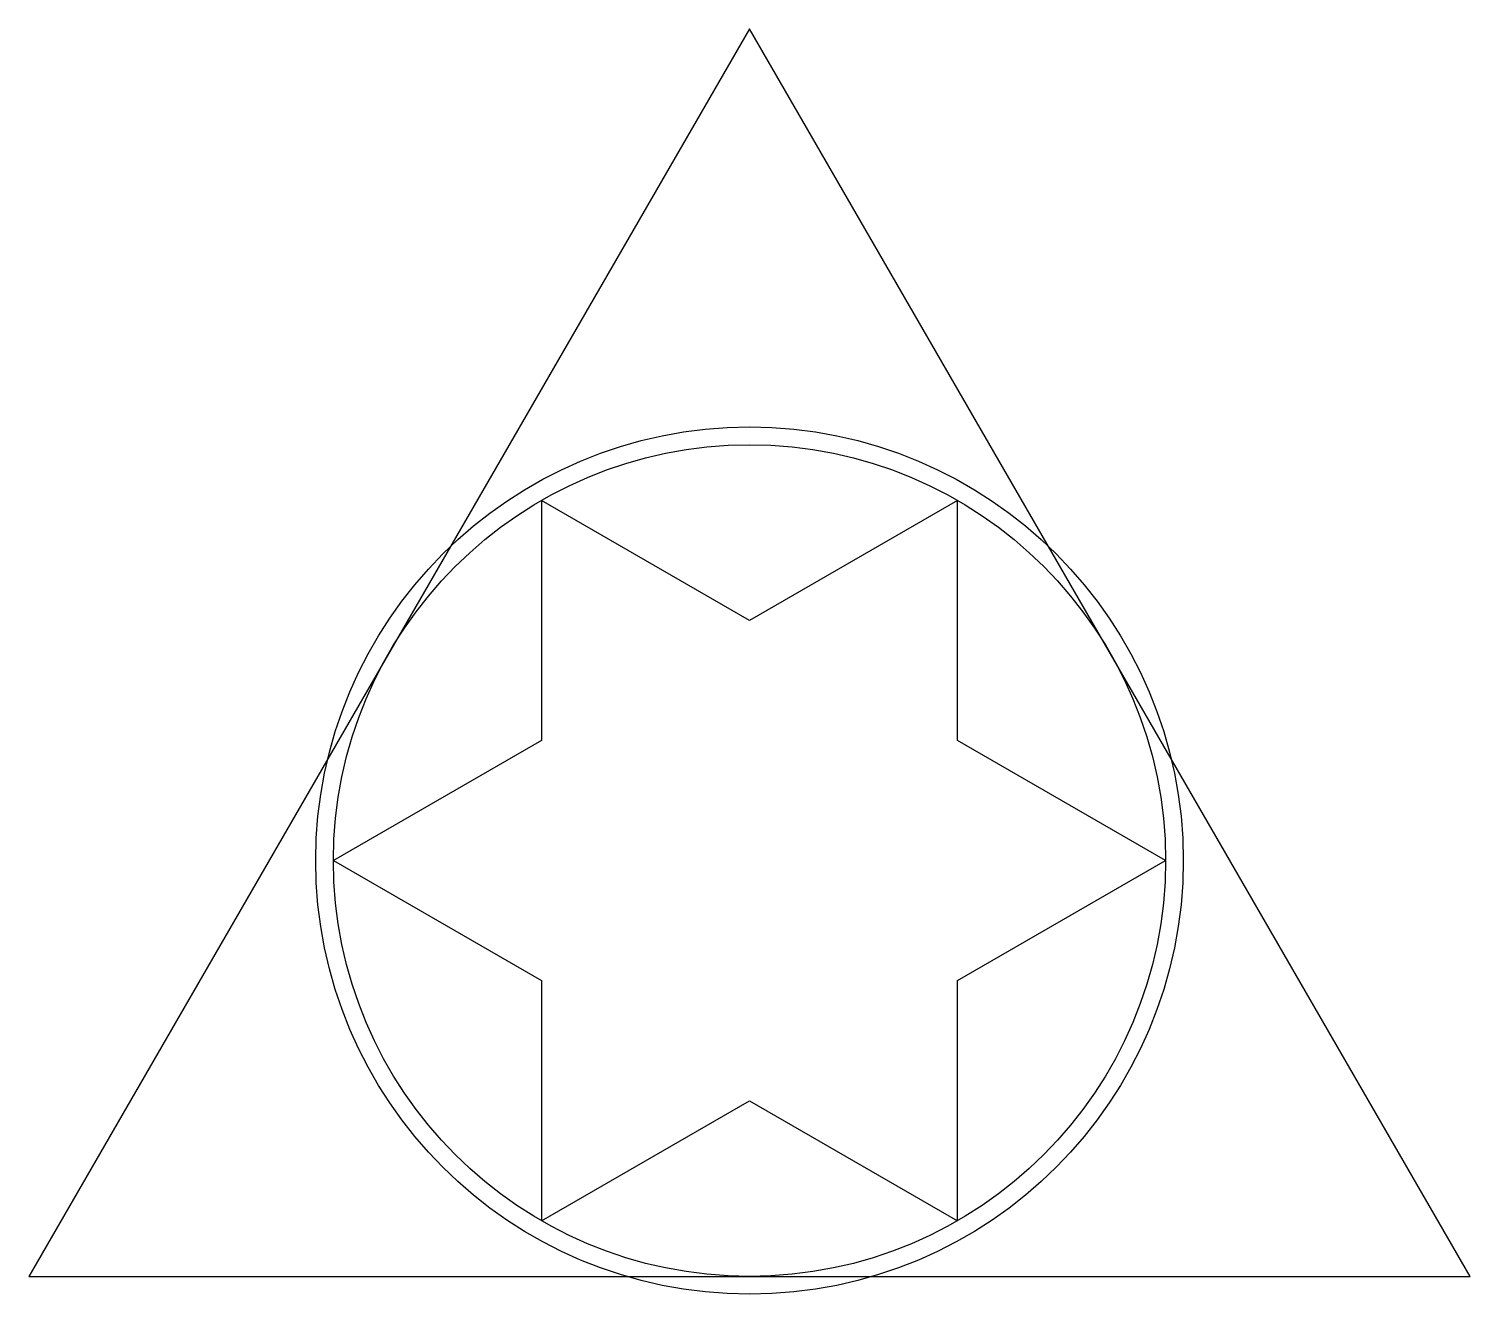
# Model space of a CAD drawing. Header units: feet. Extents: x -0.87 to 0.87, y -0.52 to 1.
import ezdxf

# ---------------------------------------------------------------- set-up
doc = ezdxf.new("R2010")
doc.units = ezdxf.units.FT
doc.header["$MEASUREMENT"] = 0
doc.layers.add('3DFACE', color=7, linetype='Continuous')

msp = doc.modelspace()

# ---------------------------------------------------------------- linework, layer by layer
for points, elevation in [([(0, 1), (-0.866, -0.5), (0.866, -0.5)], 0.99), ([(-0.25, 0.433), (-0.25, 0.1443), (-0.5, 0), (-0.25, -0.1443), (-0.25, -0.433), (0, -0.2887), (0.25, -0.433), (0.25, -0.1443), (0.5, 0), (0.25, 0.1443), (0.25, 0.433), (0, 0.2887)], 1.0001)]:
    msp.add_lwpolyline(points, close=True, dxfattribs=dict(elevation=elevation))
msp.add_circle((0, 0, 1.0001), 0.5)
at = {"layer": '3DFACE'}
msp.add_circle((0, 0, 1), 0.5213, dxfattribs=at)
at = {"layer": 'Defpoints'}
msp.add_point((0, 0), dxfattribs=at)

doc.saveas('drawing.dxf')
